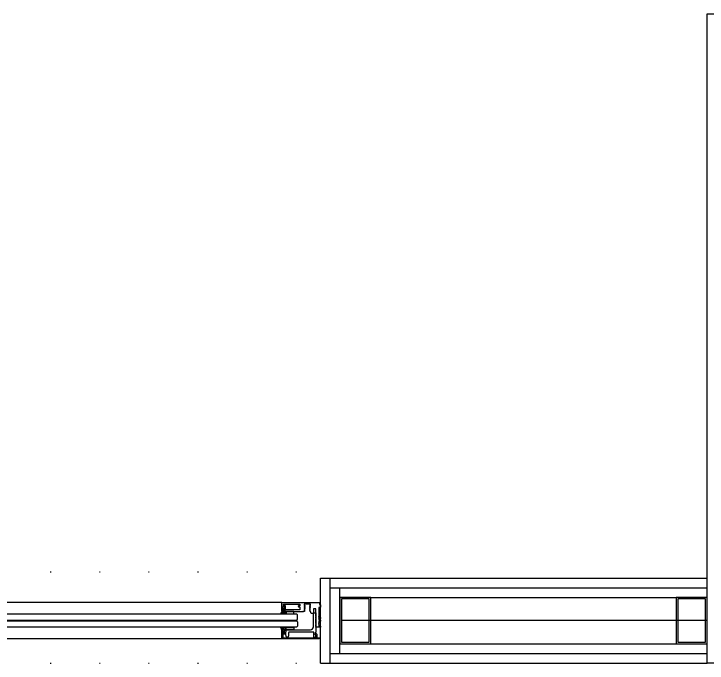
# Model space of a CAD drawing. Header units: centimetres. Extents: x 2135 to 5458, y 2057 to 4523.
# Drawn here: x 3982.9 to 4072.6, y 4031.7 to 4115.7 of the extents above; entities that cross this region are included whole.
import ezdxf

# ---------------------------------------------------------------- set-up
doc = ezdxf.new("R2010")
doc.units = ezdxf.units.CM
doc.header["$LTSCALE"] = 50
doc.set_wipeout_variables(frame=1)
doc.linetypes.add('DOT2', pattern=[0.125, 0, -0.125])
for name, color, linetype in [('BA_duvar-mevcut', 26, 'Continuous'), ('BA_elev3', 8, 'Continuous'), ('BA_gor3', 163, 'Continuous'), ('BA_mat-alcipan-fx', 45, 'Continuous'), ('BA_mat-cam', 131, 'Continuous'), ('BA_mat-izolasyon', 8, 'Continuous'), ('BA_mat-profil', 122, 'Continuous'), ('BA_mat_metal', 122, 'Continuous'), ('BA_plan-iz-ust', 8, 'DOT2'), ('TRİMLİNE', 4, 'Continuous')]:
    doc.layers.add(name, color=color, linetype=linetype)
doc.linetypes.add('BATTING', pattern='A,0.00254,-2.54,[134,ltypeshp.shx,S=2.54,R=0,X=-2.54,Y=0],-5.08,[134,ltypeshp.shx,S=2.54,R=180,X=2.54,Y=0],-2.54', length=10.16254)

# ---------------------------------------------------------------- blocks, each defined once
blk = doc.blocks.new('*U56')
blk.add_wipeout([(-4, 0), (0, 0), (0, 6), (-4, 6)])
for points in [[(-4, 0), (0, 0), (0, 6), (-4, 6)], [(-3.8, 0.2), (-0.2, 0.2), (-0.2, 5.8), (-3.8, 5.8)]]:
    blk.add_lwpolyline(points, close=True)
blk = doc.blocks.new('SSTKFİTİL')
at = {"layer": 'BA_elev3', "linetype": 'Continuous'}
blk.add_lwpolyline([(1624.759, -987.157), (1624.763, -987.157), (1624.759, -987.157, -0.357511), (1624.739, -987.141), (1624.561, -986.937, 0.414214), (1624.541, -986.917), (1624.536, -986.917, 0.535184), (1624.518, -986.945, -0.509189), (1624.376, -987.157), (1624.315, -987.157, -0.548419), (1624.181, -986.928), (1624.181, -986.832, -0.414214), (1624.206, -986.807), (1624.285, -986.807, 0.36397), (1624.309, -986.787), (1624.326, -986.691), (1624.331, -986.691, 0.414214), (1624.356, -986.666), (1624.356, -986.609, 0.493145), (1624.331, -986.59), (1624.281, -986.603), (1624.281, -986.562, -0.015614), (1624.283, -986.561), (1624.338, -986.541, -0.176327), (1624.475, -986.541), (1624.53, -986.561, -0.015614), (1624.531, -986.562), (1624.531, -986.603), (1624.481, -986.59, 0.493145), (1624.456, -986.609), (1624.456, -986.666, 0.414214), (1624.481, -986.691), (1624.486, -986.691), (1624.503, -986.787, 0.36397), (1624.528, -986.807), (1624.611, -986.807, -0.414214), (1624.631, -986.827), (1624.783, -987.137, -0.414214), (1624.763, -987.157)], format="xyb", dxfattribs=at)
blk.add_lwpolyline([(1624.376, -987.117, 0.502336), (1624.48, -986.96, 0.085253), (1624.456, -986.921, 0.210512), (1624.434, -986.911), (1624.256, -986.911, 0.210073), (1624.234, -986.921, 0.631628), (1624.315, -987.117)], format="xyb", close=True, dxfattribs=at)
blk = doc.blocks.new('*U74')
blk.add_point((22134.798, 35502.174))
at = {"layer": 'BA_gor3', "linetype": 'Continuous'}
for p, q in [((22044.098, 35504.514), (22134.798, 35504.512)), ((22044.098, 35499.838), (22134.798, 35499.836))]:
    blk.add_line(p, q, dxfattribs=at)
for points in [[(22039.318, 35502.589), (22039.098, 35502.589), (22039.098, 35503.589), (22039.318, 35503.589)], [(22043.558, 35503.364), (22043.558, 35503.064), (22042.558, 35503.064), (22042.558, 35503.364)], [(22134.548, 35503.012), (22134.648, 35502.912), (22134.648, 35501.436), (22134.548, 35501.336), (22135.048, 35501.336), (22134.948, 35501.436), (22134.948, 35502.912), (22135.048, 35503.012)], [(22042.198, 35502.214), (22134.548, 35502.212), (22134.548, 35502.136), (22042.198, 35502.138)], [(22043.558, 35500.988), (22043.558, 35501.288), (22042.558, 35501.288), (22042.558, 35500.988)]]:
    blk.add_lwpolyline(points, close=True, dxfattribs=at)
at = {"layer": 'BA_gor3'}
blk.add_circle((22039.098, 35502.514), 0.05, dxfattribs=at)
at = {"layer": 'BA_mat-cam'}
for points in [[(22042.098, 35502.314), (22042.098, 35502.914), (22042.198, 35503.014), (22134.548, 35503.012), (22134.648, 35502.912), (22134.648, 35502.312), (22134.548, 35502.212), (22042.198, 35502.214)], [(22042.098, 35502.038), (22042.098, 35501.438), (22042.198, 35501.338), (22134.548, 35501.336), (22134.648, 35501.436), (22134.648, 35502.036), (22134.548, 35502.136), (22042.198, 35502.138)]]:
    blk.add_lwpolyline(points, close=True, dxfattribs=at)
at = {"layer": 'BA_mat_metal'}
for p, q in [((22043.746, 35500.9), (22043.788, 35500.743)), ((22043.788, 35500.743), (22043.748, 35500.743)), ((22043.748, 35500.743), (22043.748, 35500.563))]:
    blk.add_line(p, q, dxfattribs=at)
for points in [[(22043.558, 35503.364, 0.267949), (22043.575, 35503.374), (22043.592, 35503.404, -0.267949), (22043.61, 35503.414), (22043.698, 35503.414, 0.340471), (22043.746, 35503.451), (22043.788, 35503.609), (22043.748, 35503.609), (22043.748, 35503.934, -0.414214), (22043.778, 35503.964), (22043.968, 35503.964, -0.414214), (22043.998, 35503.934), (22043.998, 35503.609), (22043.958, 35503.609), (22044, 35503.451, 0.878591), (22044.098, 35503.464), (22044.098, 35504.494, 0.414214), (22044.078, 35504.514), (22039.268, 35504.514, 0.414214), (22039.248, 35504.494), (22039.248, 35504.284, -0.414214), (22039.228, 35504.264), (22039.198, 35504.264, 0.414214), (22039.098, 35504.164), (22039.098, 35503.964, 0.414214), (22039.198, 35503.864), (22039.288, 35503.864, -0.414214), (22039.318, 35503.834), (22039.318, 35502.744), (22039.358, 35502.704), (22039.318, 35502.664), (22039.318, 35502.544), (22039.358, 35502.504), (22039.318, 35502.464), (22039.318, 35502.274, -0.414214), (22039.288, 35502.244), (22039.128, 35502.244, 0.414214), (22039.098, 35502.214), (22039.098, 35502.144, 0.414214), (22039.128, 35502.114), (22039.288, 35502.114, -0.414214), (22039.318, 35502.084), (22039.318, 35501.894), (22039.358, 35501.854), (22039.318, 35501.814), (22039.318, 35501.744), (22039.358, 35501.704), (22039.318, 35501.664), (22039.318, 35501.474, -0.414214), (22039.288, 35501.444), (22039.128, 35501.444, 0.414214), (22039.098, 35501.414), (22039.098, 35501.344, 0.414214), (22039.128, 35501.314), (22039.288, 35501.314, -0.037394), (22039.293, 35501.314), (22039.698, 35501.314), (22039.698, 35501.414), (22039.658, 35501.454), (22039.698, 35501.494), (22039.698, 35501.664), (22039.658, 35501.704), (22039.698, 35501.744), (22039.698, 35501.814), (22039.658, 35501.854), (22039.698, 35501.894), (22039.698, 35502.464), (22039.658, 35502.504), (22039.698, 35502.544), (22039.698, 35502.664), (22039.658, 35502.704), (22039.698, 35502.744), (22039.698, 35503.664, -0.414214), (22039.718, 35503.684), (22040.008, 35503.684, -0.414214), (22040.028, 35503.664), (22040.028, 35503.334), (22040.043, 35503.1, 0.36397), (22040.062, 35503.084), (22040.31, 35503.084, 0.381264), (22040.33, 35503.101), (22040.403, 35503.364, -0.267949), (22040.412, 35503.379), (22040.463, 35503.409), (22040.463, 35503.443), (22040.412, 35503.473, -0.57735), (22040.412, 35503.504), (22040.463, 35503.534), (22040.463, 35503.568), (22040.412, 35503.598, -0.57735), (22040.412, 35503.629), (22040.463, 35503.659), (22040.463, 35503.693), (22040.412, 35503.723, -0.57735), (22040.412, 35503.754), (22040.463, 35503.784), (22040.463, 35503.818), (22040.412, 35503.848, -0.57735), (22040.412, 35503.879), (22040.463, 35503.909), (22040.463, 35503.943), (22040.412, 35503.973, -0.57735), (22040.412, 35504.004), (22040.463, 35504.034), (22040.463, 35504.068), (22040.412, 35504.098, -0.57735), (22040.412, 35504.129), (22040.463, 35504.159), (22040.463, 35504.184), (22040.463, 35504.193), (22040.412, 35504.223, -0.267949), (22040.403, 35504.239), (22040.403, 35504.242), (22040.403, 35504.284, -0.414214), (22040.433, 35504.314), (22040.472, 35504.314)], [(22040.433, 35504.314), (22041.173, 35504.314, -0.414214), (22041.203, 35504.284), (22041.203, 35504.176, -0.267949), (22041.194, 35504.16), (22041.143, 35504.131), (22041.143, 35504.121), (22041.143, 35504.096), (22041.194, 35504.067, -0.57735), (22041.194, 35504.035), (22041.143, 35504.006), (22041.143, 35503.971), (22041.194, 35503.942, -0.57735), (22041.194, 35503.91), (22041.143, 35503.881), (22041.143, 35503.846), (22041.194, 35503.817, -0.57735), (22041.194, 35503.785), (22041.143, 35503.756), (22041.143, 35503.721), (22041.194, 35503.692, -0.57735), (22041.194, 35503.66), (22041.143, 35503.631), (22041.143, 35503.596), (22041.194, 35503.567, -0.57735), (22041.194, 35503.535), (22041.143, 35503.506), (22041.143, 35503.471), (22041.194, 35503.442, -0.57735), (22041.194, 35503.41), (22041.171, 35503.397, 0.767327), (22041.18, 35503.364), (22041.403, 35503.364)], [(22043.558, 35500.715, -0.339454), (22043.543, 35500.734), (22043.543, 35500.968, 0.414214), (22043.523, 35500.988), (22040.843, 35500.988), (22040.803, 35500.948), (22040.763, 35500.988), (22040.413, 35500.988, -0.414214), (22040.013, 35501.388), (22040.013, 35503.178), (22039.713, 35503.178), (22039.713, 35500.648, 0.414214), (22039.743, 35500.618), (22039.763, 35500.618, -0.414214), (22039.793, 35500.588), (22039.793, 35500.431, -0.267009), (22039.755, 35500.337, 0.263311), (22039.733, 35500.292), (22039.733, 35500.132, 0.437666), (22039.873, 35499.978), (22039.943, 35499.978, 0.414214), (22039.963, 35499.998), (22039.963, 35500.668, -0.414214), (22039.983, 35500.688), (22040.763, 35500.688), (22040.803, 35500.728), (22040.843, 35500.688), (22043.143, 35500.688, -0.414214), (22043.243, 35500.588), (22043.243, 35500.178, 0.877041), (22043.538, 35500.139), (22043.635, 35500.674, 0.40166), (22043.621, 35500.698), (22043.558, 35500.715)], [(22043.698, 35500.938, -0.340471), (22043.746, 35500.9, 0.340471), (22043.698, 35500.938), (22043.686, 35500.938, 0.338519), (22043.638, 35500.901), (22043.586, 35500.709), (22043.648, 35500.693), (22043.648, 35500.483, 0.414214), (22043.698, 35500.433), (22043.948, 35500.433, -0.414214), (22043.968, 35500.413), (22043.968, 35500.015, 0.198912), (22043.977, 35499.994), (22044.003, 35499.968, -1), (22043.967, 35499.933), (22043.941, 35499.959, 0.198912), (22043.92, 35499.968), (22039.733, 35499.968, -0.414214), (22039.713, 35499.988), (22039.713, 35500.308, -0.293253), (22039.725, 35500.327, 1.829866), (22039.583, 35500.418), (22039.583, 35499.988, -0.414214), (22039.563, 35499.968), (22039.268, 35499.968, 0.414214), (22039.248, 35499.948), (22039.248, 35499.858, 0.414214), (22039.268, 35499.838), (22044.078, 35499.838, 0.414214), (22044.098, 35499.858), (22044.098, 35500.888, 0.878591), (22044, 35500.9), (22043.958, 35500.743), (22043.998, 35500.743), (22043.998, 35500.563, -0.414214), (22043.968, 35500.533), (22043.778, 35500.533, -0.414214), (22043.748, 35500.563)]]:
    blk.add_lwpolyline(points, format="xyb", dxfattribs=at)
blk.add_lwpolyline([(22041.778, 35504.114, 0.414214), (22041.798, 35504.094), (22041.913, 35504.094, -0.414214), (22041.978, 35504.029, -0.414214), (22041.913, 35503.964), (22041.798, 35503.964, 0.414214), (22041.778, 35503.944), (22041.778, 35503.584, 0.414214), (22041.798, 35503.564), (22043.598, 35503.564, 0.414214), (22043.618, 35503.584), (22043.618, 35504.074, -0.414214), (22043.638, 35504.094), (22043.878, 35504.094, 0.414214), (22043.898, 35504.114), (22043.898, 35504.294, 0.414214), (22043.878, 35504.314), (22041.798, 35504.314, 0.414214), (22041.778, 35504.294)], format="xyb", close=True, dxfattribs=at)
blk.add_lwpolyline([(22043.526, 35503.364), (22043.558, 35503.364), (22041.294, 35503.364)], dxfattribs=at)
at = {"layer": 'TRİMLİNE'}
for p, q in [((22043.648, 35500.693), (22043.586, 35500.709)), ((22043.788, 35500.743), (22043.746, 35500.9))]:
    blk.add_line(p, q, dxfattribs=at)
at = {"layer": 'BA_gor3'}
blk.add_blockref('SSTKFİTİL', (20419.466, 36490.221), dxfattribs=at)
at = {"layer": 'BA_gor3', "xscale": -1, "rotation": 180}
blk.add_blockref('SSTKFİTİL', (20419.466, 34514.13), dxfattribs=at)

msp = doc.modelspace()

# ---------------------------------------------------------------- linework, layer by layer
at = {"layer": 'BA_duvar-mevcut'}
msp.add_lwpolyline([(4072.573, 4115.732), (4177.573, 4115.732), (4177.573, 4031.734), (4072.573, 4031.734)], close=True, dxfattribs=at)
at = {"layer": 'BA_mat-alcipan-fx'}
for points in [[(4022.573, 4042.734), (4072.573, 4042.734)], [(4022.573, 4031.734), (4022.573, 4042.734)], [(4023.823, 4031.734), (4023.823, 4042.734)], [(4023.823, 4041.484), (4072.573, 4041.484)], [(4025.073, 4040.234), (4072.573, 4040.234)], [(4025.073, 4034.234), (4072.573, 4034.234)], [(4023.823, 4032.984), (4072.573, 4032.984)], [(4022.573, 4031.734), (4072.573, 4031.734)]]:
    msp.add_lwpolyline(points, dxfattribs=at)
at = {"layer": 'BA_plan-iz-ust'}
for points in [[(3714.573, 4043.566), (4022.573, 4043.566)], [(3714.573, 4031.734), (4022.573, 4031.734)]]:
    msp.add_lwpolyline(points, dxfattribs=at)

# ---------------------------------------------------------------- block references
at = {"layer": 'BA_mat-cam', "xscale": -1}
msp.add_blockref('*U74', (26061.671, -31464.941), dxfattribs=at)

# ---------------------------------------------------------------- next in the draw order: block references
at = {"layer": 'BA_mat-profil', "rotation": 180}
for p in [(4025.073, 4040.234), (4068.573, 4040.234)]:
    msp.add_blockref('*U56', p, dxfattribs=at)

# ---------------------------------------------------------------- next in the draw order: linework, layer by layer
at = {"layer": 'BA_mat-alcipan-fx'}
msp.add_lwpolyline([(4025.073, 4032.984), (4025.073, 4041.484)], dxfattribs=at)
at = {"layer": 'BA_mat-izolasyon', "linetype": 'BATTING', "ltscale": 0.003}
msp.add_lwpolyline([(4072.573, 4037.234), (4025.273, 4037.234)], dxfattribs=at)

doc.saveas('drawing.dxf')
